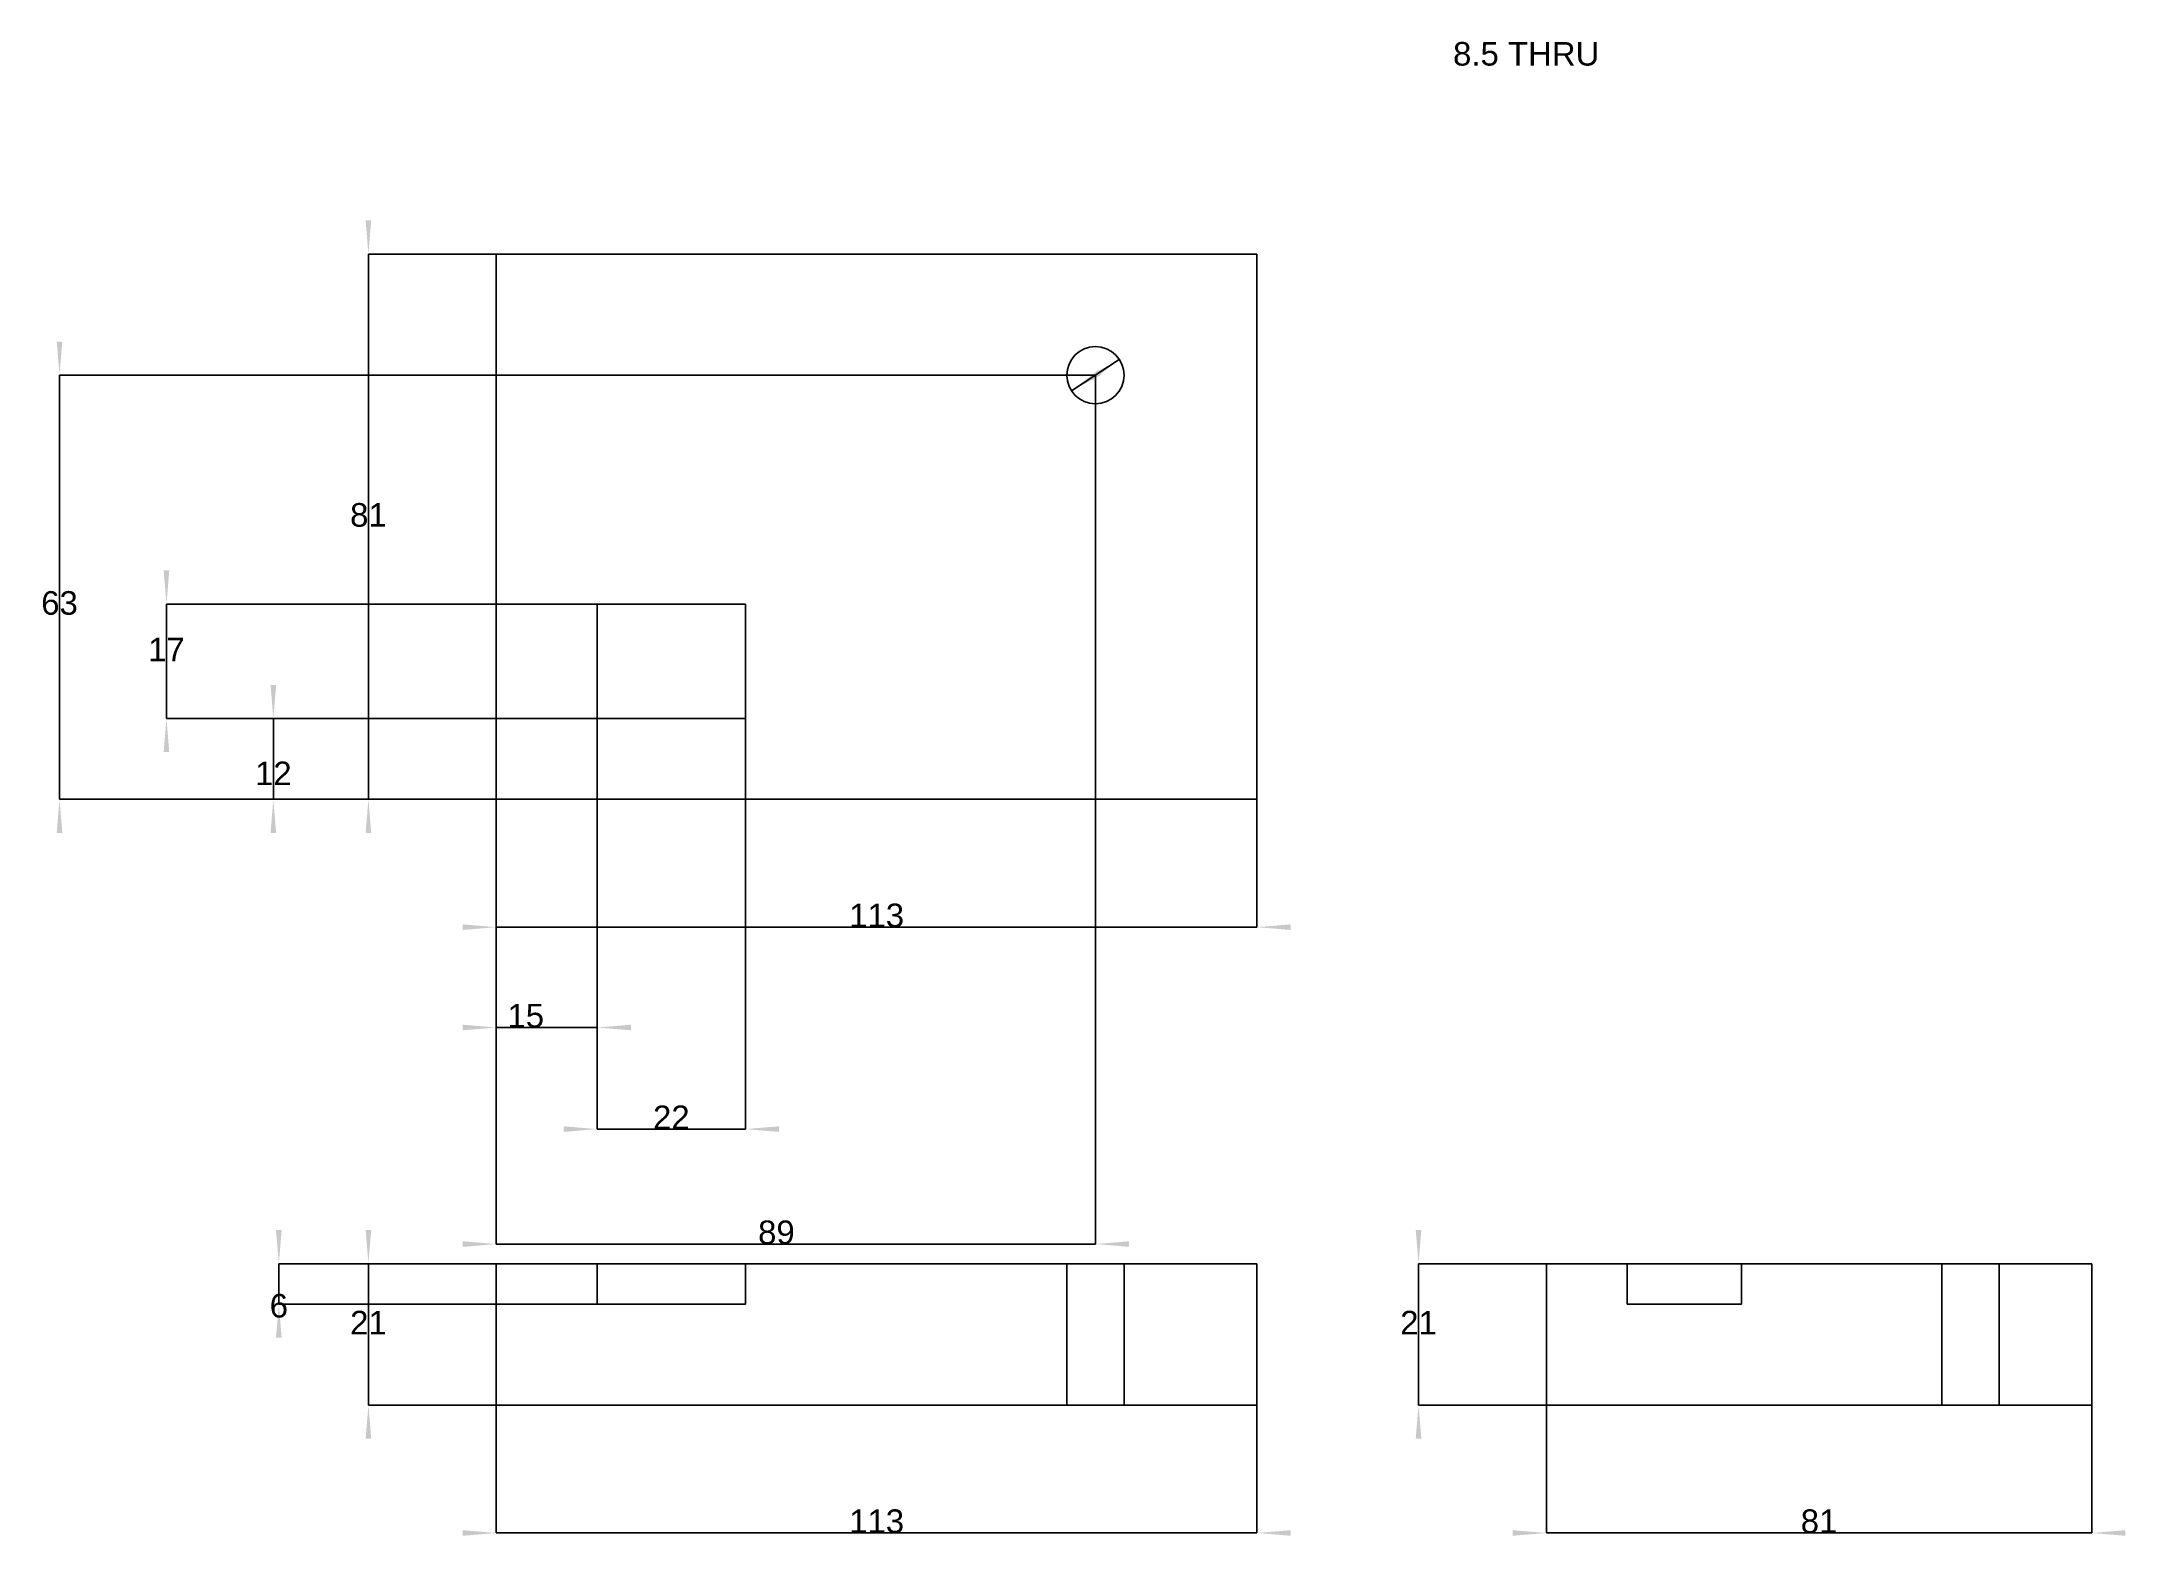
# Model space of a CAD drawing. Header units: millimetres. Extents: x 56 to 366, y 54 to 277.
import ezdxf
from ezdxf.enums import TextEntityAlignment as Align

# ---------------------------------------------------------------- set-up
doc = ezdxf.new("R2010")
doc.units = ezdxf.units.MM
doc.layers.get('0').update_dxf_attribs({"linetype": 'CONTINUOUS'})
for name, color, linetype in [('D', 7, 'CONTINUOUS'), ('D001', 7, 'CONTINUOUS'), ('D002', 7, 'CONTINUOUS'), ('D003', 7, 'CONTINUOUS'), ('D004', 7, 'CONTINUOUS'), ('D005', 7, 'CONTINUOUS'), ('D006', 7, 'CONTINUOUS'), ('D007', 7, 'CONTINUOUS'), ('D008', 7, 'CONTINUOUS'), ('D009', 7, 'CONTINUOUS'), ('D010', 7, 'CONTINUOUS'), ('D011', 7, 'CONTINUOUS'), ('D012', 7, 'CONTINUOUS'), ('D013', 7, 'CONTINUOUS'), ('Front', 7, 'CONTINUOUS'), ('Right', 7, 'CONTINUOUS'), ('Top', 7, 'CONTINUOUS')]:
    doc.layers.add(name, color=color, linetype=linetype)
doc.styles.get("Standard").update_dxf_attribs({"font": 'arial.ttf'})
doc.dimstyles.get("Standard").update_dxf_attribs({"dimscale": 0, "dimtxt": 2.5, "dimasz": 2.5, "dimexe": 1.25, "dimexo": 0.625, "dimtad": 1, "dimtxsty": 'STANDARD', "dimcen": 2.5, "dimazin": 3, "dimtfac": 1, "dimtmove": 0, "dimatfit": 3})

# ---------------------------------------------------------------- blocks, each defined once
blk = doc.blocks.new('*D')
at = {"color": 0}
for points in [[(118.5, 55.0833), (118.5, 55.9167), (123.5, 55.5)], [(241.5, 55.0833), (241.5, 55.9167), (236.5, 55.5)]]:
    blk.add_solid(points, dxfattribs=at)
at = {"layer": 'D'}
for p, q in [((123.5, 74.5), (123.5, 55.5)), ((236.5, 74.5), (236.5, 55.5)), ((123.5, 55.5), (236.5, 55.5))]:
    blk.add_line(p, q, dxfattribs=at)
blk.add_text('113', height=3.5, dxfattribs=at).set_placement((180, 55.5), align=Align.CENTER)
blk = doc.blocks.new('*D001')
at = {"color": 0}
for points in [[(104.083, 100.5), (104.917, 100.5), (104.5, 95.5)], [(104.083, 69.5), (104.917, 69.5), (104.5, 74.5)]]:
    blk.add_solid(points, dxfattribs=at)
at = {"layer": 'D001'}
for p, q in [((236.5, 95.5), (104.5, 95.5)), ((104.5, 74.5), (104.5, 95.5)), ((236.5, 74.5), (104.5, 74.5))]:
    blk.add_line(p, q, dxfattribs=at)
blk.add_text('21', height=3.5, dxfattribs=at).set_placement((104.5, 85), align=Align.CENTER)
blk = doc.blocks.new('*D002')
at = {"color": 0}
for points in [[(118.5, 145.083), (118.5, 145.917), (123.5, 145.5)], [(241.5, 145.083), (241.5, 145.917), (236.5, 145.5)]]:
    blk.add_solid(points, dxfattribs=at)
at = {"layer": 'D002'}
for p, q in [((123.5, 245.5), (123.5, 145.5)), ((236.5, 245.5), (236.5, 145.5)), ((123.5, 145.5), (236.5, 145.5))]:
    blk.add_line(p, q, dxfattribs=at)
blk.add_text('113', height=3.5, dxfattribs=at).set_placement((180, 145.5), align=Align.CENTER)
blk = doc.blocks.new('*D003')
at = {"color": 0}
for points in [[(104.083, 250.5), (104.917, 250.5), (104.5, 245.5)], [(104.083, 159.5), (104.917, 159.5), (104.5, 164.5)]]:
    blk.add_solid(points, dxfattribs=at)
at = {"layer": 'D003'}
for p, q in [((236.5, 245.5), (104.5, 245.5)), ((104.5, 164.5), (104.5, 245.5)), ((236.5, 164.5), (104.5, 164.5))]:
    blk.add_line(p, q, dxfattribs=at)
blk.add_text('81', height=3.5, dxfattribs=at).set_placement((104.5, 205), align=Align.CENTER)
blk = doc.blocks.new('*D004')
at = {"color": 0}
for points in [[(274.5, 55.0833), (274.5, 55.9167), (279.5, 55.5)], [(365.5, 55.0833), (365.5, 55.9167), (360.5, 55.5)]]:
    blk.add_solid(points, dxfattribs=at)
at = {"layer": 'D004'}
for p, q in [((279.5, 74.5), (279.5, 55.5)), ((360.5, 74.5), (360.5, 55.5)), ((279.5, 55.5), (360.5, 55.5))]:
    blk.add_line(p, q, dxfattribs=at)
blk.add_text('81', height=3.5, dxfattribs=at).set_placement((320, 55.5), align=Align.CENTER)
blk = doc.blocks.new('*D005')
at = {"color": 0}
for points in [[(260.083, 100.5), (260.917, 100.5), (260.5, 95.5)], [(260.083, 69.5), (260.917, 69.5), (260.5, 74.5)]]:
    blk.add_solid(points, dxfattribs=at)
at = {"layer": 'D005'}
for p, q in [((360.5, 95.5), (260.5, 95.5)), ((260.5, 74.5), (260.5, 95.5)), ((360.5, 74.5), (260.5, 74.5))]:
    blk.add_line(p, q, dxfattribs=at)
blk.add_text('21', height=3.5, dxfattribs=at).set_placement((260.5, 85), align=Align.CENTER)
blk = doc.blocks.new('*D006')
at = {"color": 0}
for points in [[(118.5, 130.179), (118.5, 131.012), (123.5, 130.596)], [(143.5, 130.179), (143.5, 131.012), (138.5, 130.596)]]:
    blk.add_solid(points, dxfattribs=at)
at = {"layer": 'D006'}
for p, q in [((138.5, 176.5), (138.5, 130.596)), ((123.5, 164.5), (123.5, 130.596)), ((123.5, 130.596), (138.5, 130.596))]:
    blk.add_line(p, q, dxfattribs=at)
blk.add_text('15', height=3.5, dxfattribs=at).set_placement((127.877, 130.596), align=Align.CENTER)
blk = doc.blocks.new('*D007')
at = {"color": 0}
for points in [[(89.9599, 181.5), (90.7932, 181.5), (90.3765, 176.5)], [(89.9599, 159.5), (90.7932, 159.5), (90.3765, 164.5)]]:
    blk.add_solid(points, dxfattribs=at)
at = {"layer": 'D007'}
for p, q in [((138.5, 176.5), (90.3765, 176.5)), ((90.3765, 164.5), (90.3765, 176.5)), ((123.5, 164.5), (90.3765, 164.5))]:
    blk.add_line(p, q, dxfattribs=at)
blk.add_text('12', height=3.5, dxfattribs=at).set_placement((90.3765, 166.596), align=Align.CENTER)
blk = doc.blocks.new('*D008')
at = {"color": 0}
for points in [[(133.5, 115.083), (133.5, 115.917), (138.5, 115.5)], [(165.5, 115.083), (165.5, 115.917), (160.5, 115.5)]]:
    blk.add_solid(points, dxfattribs=at)
at = {"layer": 'D008'}
for p, q in [((138.5, 176.5), (138.5, 115.5)), ((160.5, 176.5), (160.5, 115.5)), ((138.5, 115.5), (160.5, 115.5))]:
    blk.add_line(p, q, dxfattribs=at)
blk.add_text('22', height=3.5, dxfattribs=at).set_placement((149.5, 115.5), align=Align.CENTER)
blk = doc.blocks.new('*D009')
at = {"color": 0}
for points in [[(74.0833, 198.5), (74.9167, 198.5), (74.5, 193.5)], [(74.0833, 171.5), (74.9167, 171.5), (74.5, 176.5)]]:
    blk.add_solid(points, dxfattribs=at)
at = {"layer": 'D009'}
for p, q in [((138.5, 193.5), (74.5, 193.5)), ((74.5, 176.5), (74.5, 193.5)), ((138.5, 176.5), (74.5, 176.5))]:
    blk.add_line(p, q, dxfattribs=at)
blk.add_text('17', height=3.5, dxfattribs=at).set_placement((74.5, 185), align=Align.CENTER)
blk = doc.blocks.new('*D010')
at = {"color": 0}
for points in [[(90.7778, 100.5), (91.6111, 100.5), (91.1944, 95.5)], [(90.7778, 84.5), (91.6111, 84.5), (91.1944, 89.5)]]:
    blk.add_solid(points, dxfattribs=at)
at = {"layer": 'D010'}
for p, q in [((236.5, 95.5), (91.1944, 95.5)), ((91.1944, 89.5), (91.1944, 95.5)), ((138.5, 89.5), (91.1944, 89.5))]:
    blk.add_line(p, q, dxfattribs=at)
blk.add_text('6', height=3.5, dxfattribs=at).set_placement((91.1944, 87.5093), align=Align.CENTER)
blk = doc.blocks.new('*D011')
at = {"color": 0}
for points in [[(118.5, 98.0023), (118.5, 98.8356), (123.5, 98.419)], [(217.5, 98.0023), (217.5, 98.8356), (212.5, 98.419)]]:
    blk.add_solid(points, dxfattribs=at)
at = {"layer": 'D011'}
for p, q in [((212.5, 227.5), (212.5, 98.419)), ((123.5, 164.5), (123.5, 98.419)), ((123.5, 98.419), (212.5, 98.419))]:
    blk.add_line(p, q, dxfattribs=at)
blk.add_text('89', height=3.5, dxfattribs=at).set_placement((165.111, 98.419), align=Align.CENTER)
blk = doc.blocks.new('*D012')
at = {"color": 0}
for points in [[(58.1945, 232.5), (59.0279, 232.5), (58.6112, 227.5)], [(58.1945, 159.5), (59.0279, 159.5), (58.6112, 164.5)]]:
    blk.add_solid(points, dxfattribs=at)
at = {"layer": 'D012'}
for p, q in [((212.5, 227.5), (58.6112, 227.5)), ((58.6112, 164.5), (58.6112, 227.5)), ((123.5, 164.5), (58.6112, 164.5))]:
    blk.add_line(p, q, dxfattribs=at)
blk.add_text('63', height=3.5, dxfattribs=at).set_placement((58.6112, 191.919), align=Align.CENTER)
blk = doc.blocks.new('*D013')
at = {"color": 0}
for points in [[(212.104, 226.739), (211.645, 227.435), (216.047, 229.841)], [(213.355, 227.565), (212.896, 228.261), (208.953, 225.159)]]:
    blk.add_solid(points, dxfattribs=at)
at = {"layer": 'D013'}
blk.add_line((216.047, 229.841), (208.953, 225.159), dxfattribs=at)
blk.add_text('8.5 THRU', height=3.5, dxfattribs=at).set_placement((276.5, 273.5), align=Align.CENTER)

msp = doc.modelspace()

# ---------------------------------------------------------------- linework, layer by layer
at = {"layer": 'Front'}
for p, q in [((123.5, 74.5), (123.5, 95.5)), ((123.5, 95.5), (236.5, 95.5)), ((123.5, 74.5), (123.5, 95.5)), ((123.5, 95.5), (236.5, 95.5)), ((138.5, 95.5), (160.5, 95.5)), ((138.5, 95.5), (160.5, 95.5)), ((138.5, 89.5), (138.5, 95.5)), ((138.5, 89.5), (138.5, 95.5)), ((160.5, 89.5), (160.5, 95.5)), ((160.5, 89.5), (160.5, 95.5)), ((208.25, 74.5), (208.25, 95.5)), ((216.75, 74.5), (216.75, 95.5)), ((236.5, 74.5), (236.5, 95.5)), ((236.5, 74.5), (236.5, 95.5)), ((138.5, 89.5), (160.5, 89.5)), ((138.5, 89.5), (160.5, 89.5)), ((123.5, 74.5), (236.5, 74.5)), ((123.5, 74.5), (236.5, 74.5))]:
    msp.add_line(p, q, dxfattribs=at)
for points in [[(216.75, 95.5), (216.643, 95.5), (216.329, 95.5), (215.823, 95.5), (215.15, 95.5), (214.344, 95.5), (213.446, 95.5), (212.5, 95.5), (211.554, 95.5), (210.656, 95.5), (209.85, 95.5), (209.177, 95.5), (208.671, 95.5), (208.357, 95.5), (208.25, 95.5)], [(208.25, 95.5), (208.357, 95.5), (208.671, 95.5), (209.177, 95.5), (209.85, 95.5), (210.656, 95.5), (211.554, 95.5), (212.5, 95.5), (213.446, 95.5), (214.344, 95.5), (215.15, 95.5), (215.823, 95.5), (216.329, 95.5), (216.643, 95.5), (216.75, 95.5)], [(216.75, 74.5), (216.643, 74.5), (216.329, 74.5), (215.823, 74.5), (215.15, 74.5), (214.344, 74.5), (213.446, 74.5), (212.5, 74.5), (211.554, 74.5), (210.656, 74.5), (209.85, 74.5), (209.177, 74.5), (208.671, 74.5), (208.357, 74.5), (208.25, 74.5)], [(208.25, 74.5), (208.357, 74.5), (208.671, 74.5), (209.177, 74.5), (209.85, 74.5), (210.656, 74.5), (211.554, 74.5), (212.5, 74.5), (213.446, 74.5), (214.344, 74.5), (215.15, 74.5), (215.823, 74.5), (216.329, 74.5), (216.643, 74.5), (216.75, 74.5)]]:
    msp.add_open_spline(points, degree=1, dxfattribs=at)
at = {"layer": 'Right'}
for p, q in [((279.5, 74.5), (279.5, 95.5)), ((279.5, 95.5), (360.5, 95.5)), ((279.5, 74.5), (279.5, 95.5)), ((279.5, 95.5), (360.5, 95.5)), ((291.5, 95.5), (308.5, 95.5)), ((291.5, 95.5), (308.5, 95.5)), ((291.5, 89.5), (291.5, 95.5)), ((291.5, 89.5), (291.5, 95.5)), ((308.5, 89.5), (308.5, 95.5)), ((308.5, 89.5), (308.5, 95.5)), ((338.25, 74.5), (338.25, 95.5)), ((346.75, 74.5), (346.75, 95.5)), ((360.5, 74.5), (360.5, 95.5)), ((360.5, 74.5), (360.5, 95.5)), ((291.5, 89.5), (308.5, 89.5)), ((291.5, 89.5), (308.5, 89.5)), ((279.5, 74.5), (360.5, 74.5)), ((279.5, 74.5), (360.5, 74.5))]:
    msp.add_line(p, q, dxfattribs=at)
for points in [[(346.75, 95.5), (346.643, 95.5), (346.329, 95.5), (345.823, 95.5), (345.15, 95.5), (344.344, 95.5), (343.446, 95.5), (342.5, 95.5), (341.554, 95.5), (340.656, 95.5), (339.85, 95.5), (339.177, 95.5), (338.671, 95.5), (338.357, 95.5), (338.25, 95.5)], [(342.5, 95.5), (342.976, 95.5), (343.446, 95.5), (343.904, 95.5), (344.344, 95.5), (344.761, 95.5), (345.15, 95.5), (345.505, 95.5), (345.823, 95.5), (346.099, 95.5), (346.329, 95.5), (346.512, 95.5), (346.643, 95.5), (346.723, 95.5), (346.75, 95.5)], [(346.75, 74.5), (346.643, 74.5), (346.329, 74.5), (345.823, 74.5), (345.15, 74.5), (344.344, 74.5), (343.446, 74.5), (342.5, 74.5), (341.554, 74.5), (340.656, 74.5), (339.85, 74.5), (339.177, 74.5), (338.671, 74.5), (338.357, 74.5), (338.25, 74.5)], [(342.5, 74.5), (342.976, 74.5), (343.446, 74.5), (343.904, 74.5), (344.344, 74.5), (344.761, 74.5), (345.15, 74.5), (345.505, 74.5), (345.823, 74.5), (346.099, 74.5), (346.329, 74.5), (346.512, 74.5), (346.643, 74.5), (346.723, 74.5), (346.75, 74.5)]]:
    msp.add_open_spline(points, degree=1, dxfattribs=at)
for points in [[(338.25, 95.5), (338.263, 95.5), (338.277, 95.5), (338.317, 95.5), (338.357, 95.5), (338.423, 95.5), (338.488, 95.5), (338.58, 95.5), (338.671, 95.5), (338.786, 95.5), (338.901, 95.5), (339.039, 95.5), (339.177, 95.5), (339.336, 95.5), (339.495, 95.5), (339.672, 95.5), (339.85, 95.5), (340.045, 95.5), (340.239, 95.5), (340.447, 95.5), (340.656, 95.5), (340.876, 95.5), (341.096, 95.5), (341.325, 95.5), (341.554, 95.5), (342.022, 95.5), (342.5, 95.5)], [(338.25, 74.5), (338.263, 74.5), (338.277, 74.5), (338.317, 74.5), (338.357, 74.5), (338.423, 74.5), (338.488, 74.5), (338.58, 74.5), (338.671, 74.5), (338.786, 74.5), (338.901, 74.5), (339.039, 74.5), (339.177, 74.5), (339.336, 74.5), (339.495, 74.5), (339.672, 74.5), (339.85, 74.5), (340.045, 74.5), (340.239, 74.5), (340.447, 74.5), (340.656, 74.5), (340.876, 74.5), (341.096, 74.5), (341.325, 74.5), (341.554, 74.5), (342.022, 74.5), (342.5, 74.5)]]:
    msp.add_open_spline(points, degree=2, knots=[4.712389, 4.712389, 4.712389, 4.8245887, 4.8245887, 4.9367885, 4.9367885, 5.0489882, 5.0489882, 5.1611879, 5.1611879, 5.2733877, 5.2733877, 5.3855874, 5.3855874, 5.4977871, 5.4977871, 5.6099869, 5.6099869, 5.7221866, 5.7221866, 5.8343864, 5.8343864, 5.9465861, 5.9465861, 6.0587858, 6.0587858, 6.2831853, 6.2831853, 6.2831853], dxfattribs=at)
at = {"layer": 'Top'}
for p, q in [((123.5, 164.5), (123.5, 245.5)), ((123.5, 245.5), (236.5, 245.5)), ((123.5, 164.5), (123.5, 245.5)), ((123.5, 245.5), (236.5, 245.5)), ((236.5, 164.5), (236.5, 245.5)), ((236.5, 164.5), (236.5, 245.5)), ((138.5, 176.5), (138.5, 193.5)), ((138.5, 193.5), (160.5, 193.5)), ((138.5, 176.5), (138.5, 193.5)), ((138.5, 193.5), (160.5, 193.5)), ((160.5, 176.5), (160.5, 193.5)), ((160.5, 176.5), (160.5, 193.5)), ((138.5, 176.5), (160.5, 176.5)), ((138.5, 176.5), (160.5, 176.5)), ((123.5, 164.5), (236.5, 164.5)), ((123.5, 164.5), (236.5, 164.5))]:
    msp.add_line(p, q, dxfattribs=at)
msp.add_circle((212.5, 227.5), 4.25, dxfattribs=at)
msp.add_circle((212.5, 227.5), 4.25, dxfattribs=at)

# ---------------------------------------------------------------- dimensions: what is measured, and where the dimension line sits
at = {"layer": 'D'}
dim = msp.add_linear_dim(base=(180, 55.5), p1=(123.5, 74.5), p2=(236.5, 74.5), text='113', dimstyle='STANDARD', dxfattribs=at)
dim.commit()
dim.dimension.update_dxf_attribs({"geometry": '*D', "text_midpoint": (180, 60.5)})
at = {"layer": 'D001'}
dim = msp.add_linear_dim(base=(104.5, 85), p1=(236.5, 74.5), p2=(236.5, 95.5), angle=90, text='21', dimstyle='STANDARD', dxfattribs=at)
dim.commit()
dim.dimension.update_dxf_attribs({"geometry": '*D001', "text_midpoint": (109.5, 85)})
at = {"layer": 'D002'}
dim = msp.add_linear_dim(base=(180, 145.5), p1=(123.5, 245.5), p2=(236.5, 245.5), text='113', dimstyle='STANDARD', dxfattribs=at)
dim.commit()
dim.dimension.update_dxf_attribs({"geometry": '*D002', "text_midpoint": (180, 150.5)})
at = {"layer": 'D003'}
dim = msp.add_linear_dim(base=(104.5, 205), p1=(236.5, 164.5), p2=(236.5, 245.5), angle=90, text='81', dimstyle='STANDARD', dxfattribs=at)
dim.commit()
dim.dimension.update_dxf_attribs({"geometry": '*D003', "text_midpoint": (109.5, 205)})
at = {"layer": 'D004'}
dim = msp.add_linear_dim(base=(320, 55.5), p1=(279.5, 74.5), p2=(360.5, 74.5), text='81', dimstyle='STANDARD', dxfattribs=at)
dim.commit()
dim.dimension.update_dxf_attribs({"geometry": '*D004', "text_midpoint": (320, 60.5)})
at = {"layer": 'D005'}
dim = msp.add_linear_dim(base=(260.5, 85), p1=(360.5, 74.5), p2=(360.5, 95.5), angle=90, text='21', dimstyle='STANDARD', dxfattribs=at)
dim.commit()
dim.dimension.update_dxf_attribs({"geometry": '*D005', "text_midpoint": (265.5, 85)})
at = {"layer": 'D006'}
dim = msp.add_linear_dim(base=(127.877, 130.596), p1=(123.5, 164.5), p2=(138.5, 176.5), text='15', dimstyle='STANDARD', dxfattribs=at)
dim.commit()
dim.dimension.update_dxf_attribs({"geometry": '*D006', "text_midpoint": (131, 134.5)})
at = {"layer": 'D007'}
dim = msp.add_linear_dim(base=(90.377, 166.596), p1=(123.5, 164.5), p2=(138.5, 176.5), angle=90, text='12', dimstyle='STANDARD', dxfattribs=at)
dim.commit()
dim.dimension.update_dxf_attribs({"geometry": '*D007', "text_midpoint": (93.5, 170.5)})
at = {"layer": 'D008'}
dim = msp.add_linear_dim(base=(149.5, 115.5), p1=(138.5, 176.5), p2=(160.5, 176.5), text='22', dimstyle='STANDARD', dxfattribs=at)
dim.commit()
dim.dimension.update_dxf_attribs({"geometry": '*D008', "text_midpoint": (149.5, 120.5)})
at = {"layer": 'D009'}
dim = msp.add_linear_dim(base=(74.5, 185), p1=(138.5, 176.5), p2=(138.5, 193.5), angle=90, text='17', dimstyle='STANDARD', dxfattribs=at)
dim.commit()
dim.dimension.update_dxf_attribs({"geometry": '*D009', "text_midpoint": (79.5, 185)})
at = {"layer": 'D010'}
dim = msp.add_linear_dim(base=(91.194, 87.509), p1=(138.5, 89.5), p2=(236.5, 95.5), angle=90, text='6', dimstyle='STANDARD', dxfattribs=at)
dim.commit()
dim.dimension.update_dxf_attribs({"geometry": '*D010', "text_midpoint": (91.5, 92.5)})
at = {"layer": 'D011'}
dim = msp.add_linear_dim(base=(165.111, 98.419), p1=(123.5, 164.5), p2=(212.5, 227.5), text='89', dimstyle='STANDARD', dxfattribs=at)
dim.commit()
dim.dimension.update_dxf_attribs({"geometry": '*D011', "text_midpoint": (168, 102.5)})
at = {"layer": 'D012'}
dim = msp.add_linear_dim(base=(58.611, 191.919), p1=(123.5, 164.5), p2=(212.5, 227.5), angle=90, text='63', dimstyle='STANDARD', dxfattribs=at)
dim.commit()
dim.dimension.update_dxf_attribs({"geometry": '*D012', "text_midpoint": (61.5, 196)})
at = {"layer": 'D013'}
dim = msp.add_diameter_dim_2p(p1=(216.047, 229.841), p2=(208.953, 225.159), text='8.5 THRU', dimstyle='STANDARD', dxfattribs=at)
dim.commit()
dim.dimension.update_dxf_attribs({"geometry": '*D013', "text_midpoint": (276.5, 273.5)})

doc.saveas('drawing.dxf')
